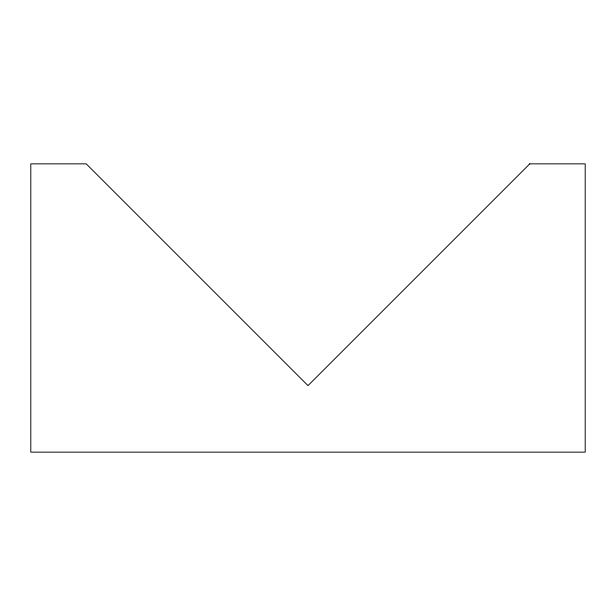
<?xml version="1.0" encoding="UTF-8"?>
<svg xmlns="http://www.w3.org/2000/svg" width="616" height="616" viewBox="0 0 616 616"><rect width="100%" height="100%" fill="white"/><g stroke="black" fill="none" stroke-linecap="round" stroke-linejoin="round"><path stroke-width="0.92" d="M529.76 163.856L308 385.616L86.24 163.856L30.8 163.856L30.8 452.144L585.2 452.144L585.2 163.856L529.76 163.856"/></g></svg>
